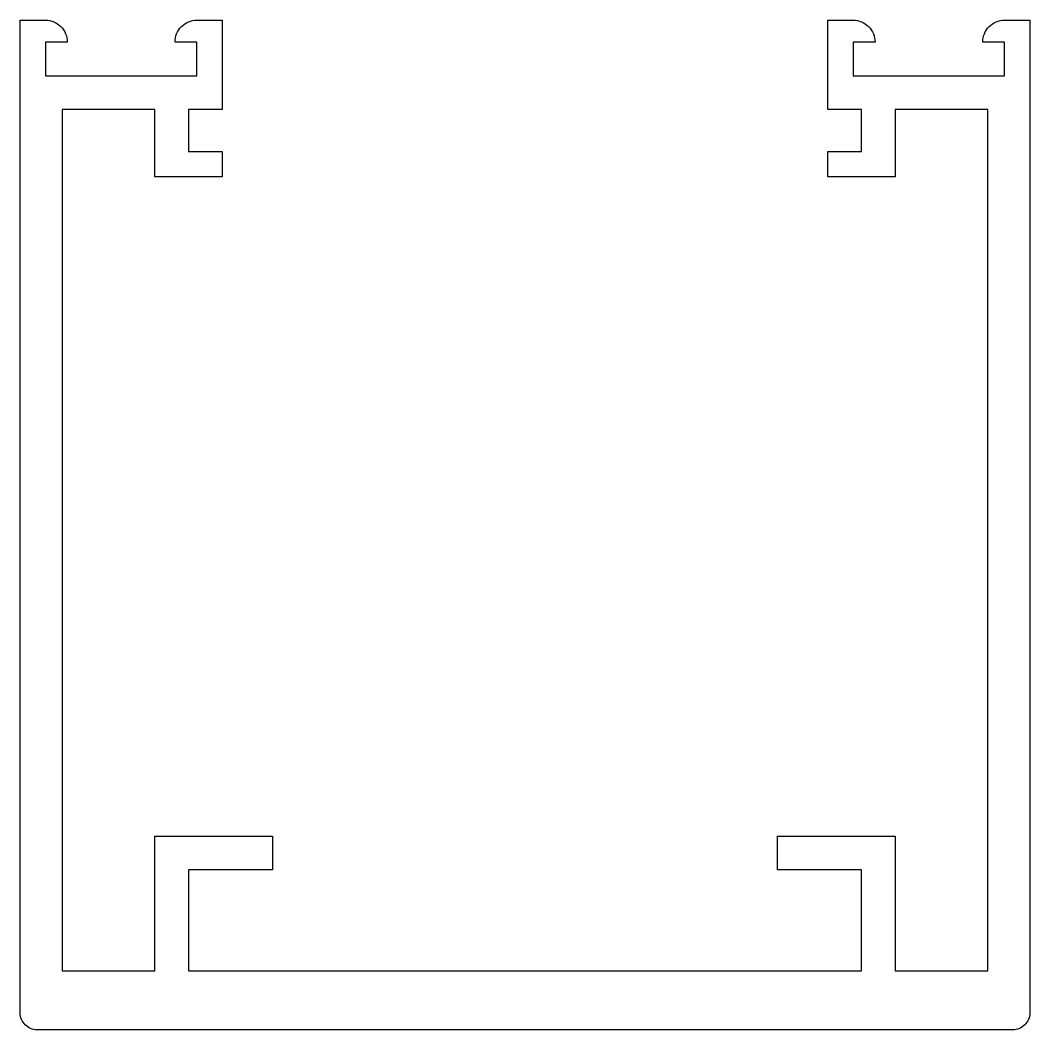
# Model space of a CAD drawing. Extents: x 216.3 to 276.3, y 204.3 to 264.3.
import ezdxf

# ---------------------------------------------------------------- set-up
doc = ezdxf.new("R2010")
doc.units = 0
doc.layers.add('ANA', color=220, linetype='CONTINUOUS')

msp = doc.modelspace()

# ---------------------------------------------------------------- linework, layer by layer
at = {"layer": 'ANA'}
msp.add_lwpolyline([(219.087, 262.982), (217.787, 262.982), (217.787, 260.982), (226.787, 260.982), (226.787, 262.982), (225.487, 262.982, -0.414214), (226.787, 264.282), (228.287, 264.282), (228.287, 258.982), (226.287, 258.982), (226.287, 256.482), (228.287, 256.482), (228.287, 254.982), (224.287, 254.982), (224.287, 258.982), (218.787, 258.982), (218.787, 207.782), (224.287, 207.782), (224.287, 215.782), (231.287, 215.782), (231.287, 213.782), (226.287, 213.782), (226.287, 207.782), (266.287, 207.782), (266.287, 213.782), (261.287, 213.782), (261.287, 215.782), (268.287, 215.782), (268.287, 207.782), (273.787, 207.782), (273.787, 258.982), (268.287, 258.982), (268.287, 254.982), (264.287, 254.982), (264.287, 256.482), (266.287, 256.482), (266.287, 258.982), (264.287, 258.982), (264.287, 264.282), (265.787, 264.282, -0.414214), (267.087, 262.982), (265.787, 262.982), (265.787, 260.982), (274.787, 260.982), (274.787, 262.982), (273.487, 262.982, -0.414214), (274.787, 264.282), (276.287, 264.282), (276.287, 205.282, -0.414214), (275.287, 204.282), (217.287, 204.282, -0.414214), (216.287, 205.282), (216.287, 264.282), (217.787, 264.282, -0.414214)], format="xyb", close=True, dxfattribs=at)

doc.saveas('drawing.dxf')
